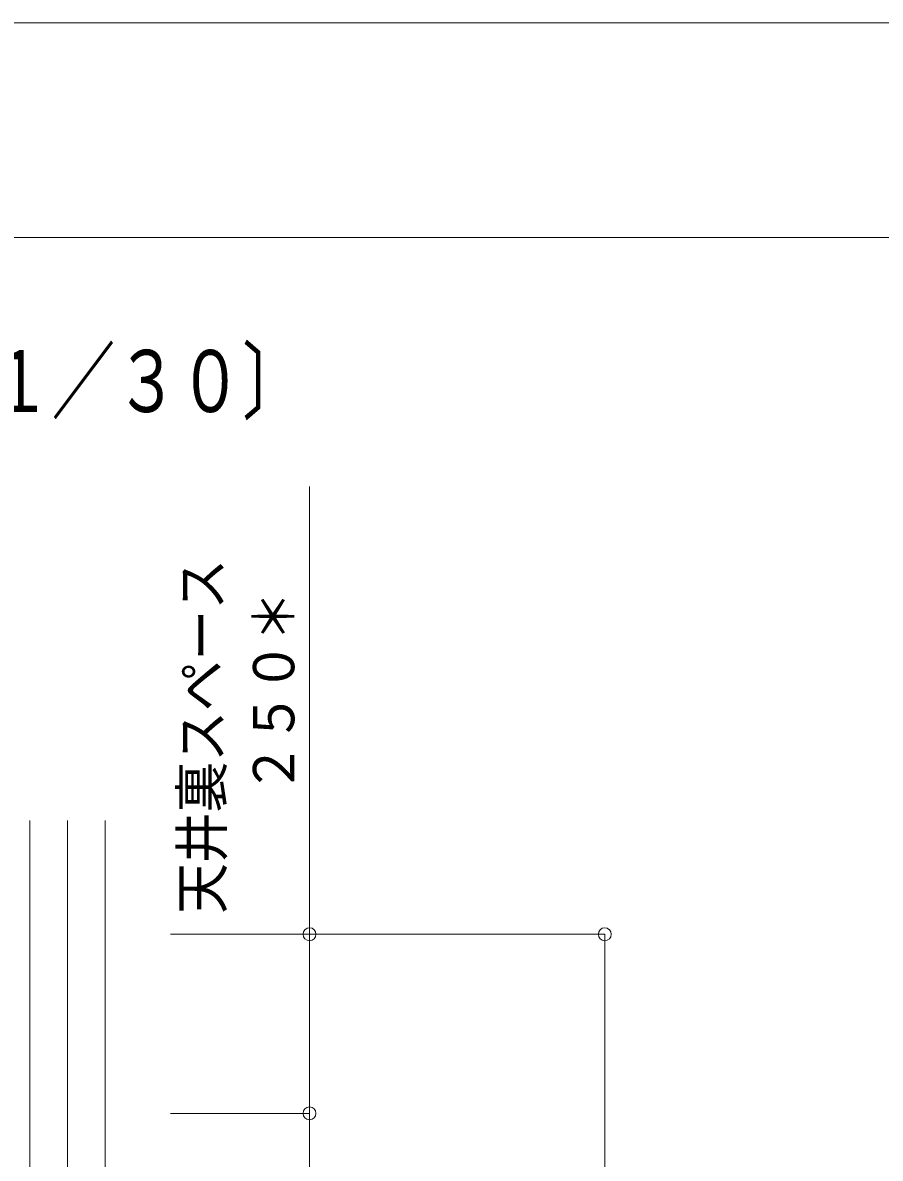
# Model space of a CAD drawing. Units: millimetres on the paper. Extents: x -305 to 305, y -152 to 152.
# Drawn here: x -193.5 to -153.6, y 95.7 to 148.5 of the extents above; entities that cross this region are included whole.
import ezdxf
from ezdxf.enums import TextEntityAlignment as Align

# ---------------------------------------------------------------- set-up
doc = ezdxf.new("R2010")
doc.units = ezdxf.units.MM
doc.linetypes.add('LONG_CHAIN', pattern=[21, 18, -1, 1, -1])
for name, color, linetype, lineweight in [('0-0_0', 7, 'Continuous', 9), ('0-1_VIEW0001', 7, 'Continuous', 9), ('0-4_図面枠', 3, 'Continuous', 9), ('0-5_DEFPOINTS', 7, 'Continuous', 9)]:
    doc.layers.add(name, color=color, linetype=linetype, lineweight=lineweight)
doc.styles.add('ＭＳ ゴシック', font='')
doc.styles.get('ＭＳ ゴシック').set_extended_font_data('MS Gothic')

# ---------------------------------------------------------------- blocks, each defined once
blk = doc.blocks.new('_ORIGIN')
at = {"layer": '0-0_0'}
blk.add_line((0, 0), (-1, 0), dxfattribs=at)
blk.add_circle((0, 0), 0.5, dxfattribs=at)
blk = doc.blocks.new('X78')
at = {"layer": '0-0_0', "style": 'ＭＳ ゴシック', "width": 0.9}
for s, p in [('天井裏スペース', (-283.783, 242.849)), ('２５０＊', (-280.439, 248.434))]:
    blk.add_text(s, height=1.921, rotation=90, dxfattribs=at).set_placement(p, align=Align.BOTTOM_LEFT)

msp = doc.modelspace()

# ---------------------------------------------------------------- linework, layer by layer
at = {"layer": '0-0_0'}
for p, q in [((-186.635, 106.091), (-166.442, 106.091)), ((-166.442, 31.391), (-166.442, 106.091)), ((-180.173, 98.358), (-180.173, 105.491)), ((-186.635, 97.758), (-180.174, 97.758)), ((-180.174, 31.691), (-180.174, 97.158))]:
    msp.add_line(p, q, dxfattribs=at)
msp.add_lwpolyline([(-186.635, 106.091), (-180.173, 106.091), (-180.173, 126.929)], dxfattribs=at)
msp.add_circle((-166.442, 106.091), 0.3, dxfattribs=at)
at = {"layer": '0-1_VIEW0001'}
for p, q in [((-193.175, 111.391), (-193.175, 25.891)), ((-189.675, 111.391), (-189.675, 25.891))]:
    msp.add_line(p, q, dxfattribs=at)
at = {"layer": '0-1_VIEW0001', "linetype": 'LONG_CHAIN'}
msp.add_line((-191.425, 111.391), (-191.425, 9.433), dxfattribs=at)
at = {"layer": '0-4_図面枠'}
msp.add_lwpolyline([(-291.017, -138.498), (108.983, -138.498), (108.983, 138.502), (-291.017, 138.502)], close=True, dxfattribs=at)
at = {"layer": '0-5_DEFPOINTS'}
msp.add_line((118.983, 148.502), (-301.017, 148.502), dxfattribs=at)

# ---------------------------------------------------------------- block references
at = {"layer": '0-0_0'}
msp.add_blockref('X78', (100.136, -135.805), dxfattribs=at)
at = {"layer": '0-0_0', "xscale": 0.6, "yscale": 0.6}
for p, rotation in [((-180.173, 106.091), 90), ((-180.173, 97.758), 270), ((-180.174, 97.758), 90)]:
    msp.add_blockref('_ORIGIN', p, dxfattribs=dict(at, rotation=rotation))

# ---------------------------------------------------------------- texts
at = {"layer": '0-0_0', "style": 'ＭＳ ゴシック', "width": 0.75}
msp.add_text('■【立面図】１２１６標準（浴槽パンあり）\u3000ＡＲ／ＢＲ〔Ｓ＝１／３０〕', height=2.886, dxfattribs=at).set_placement((-280.735, 129.523), align=Align.BOTTOM_LEFT)

doc.saveas('drawing.dxf')
